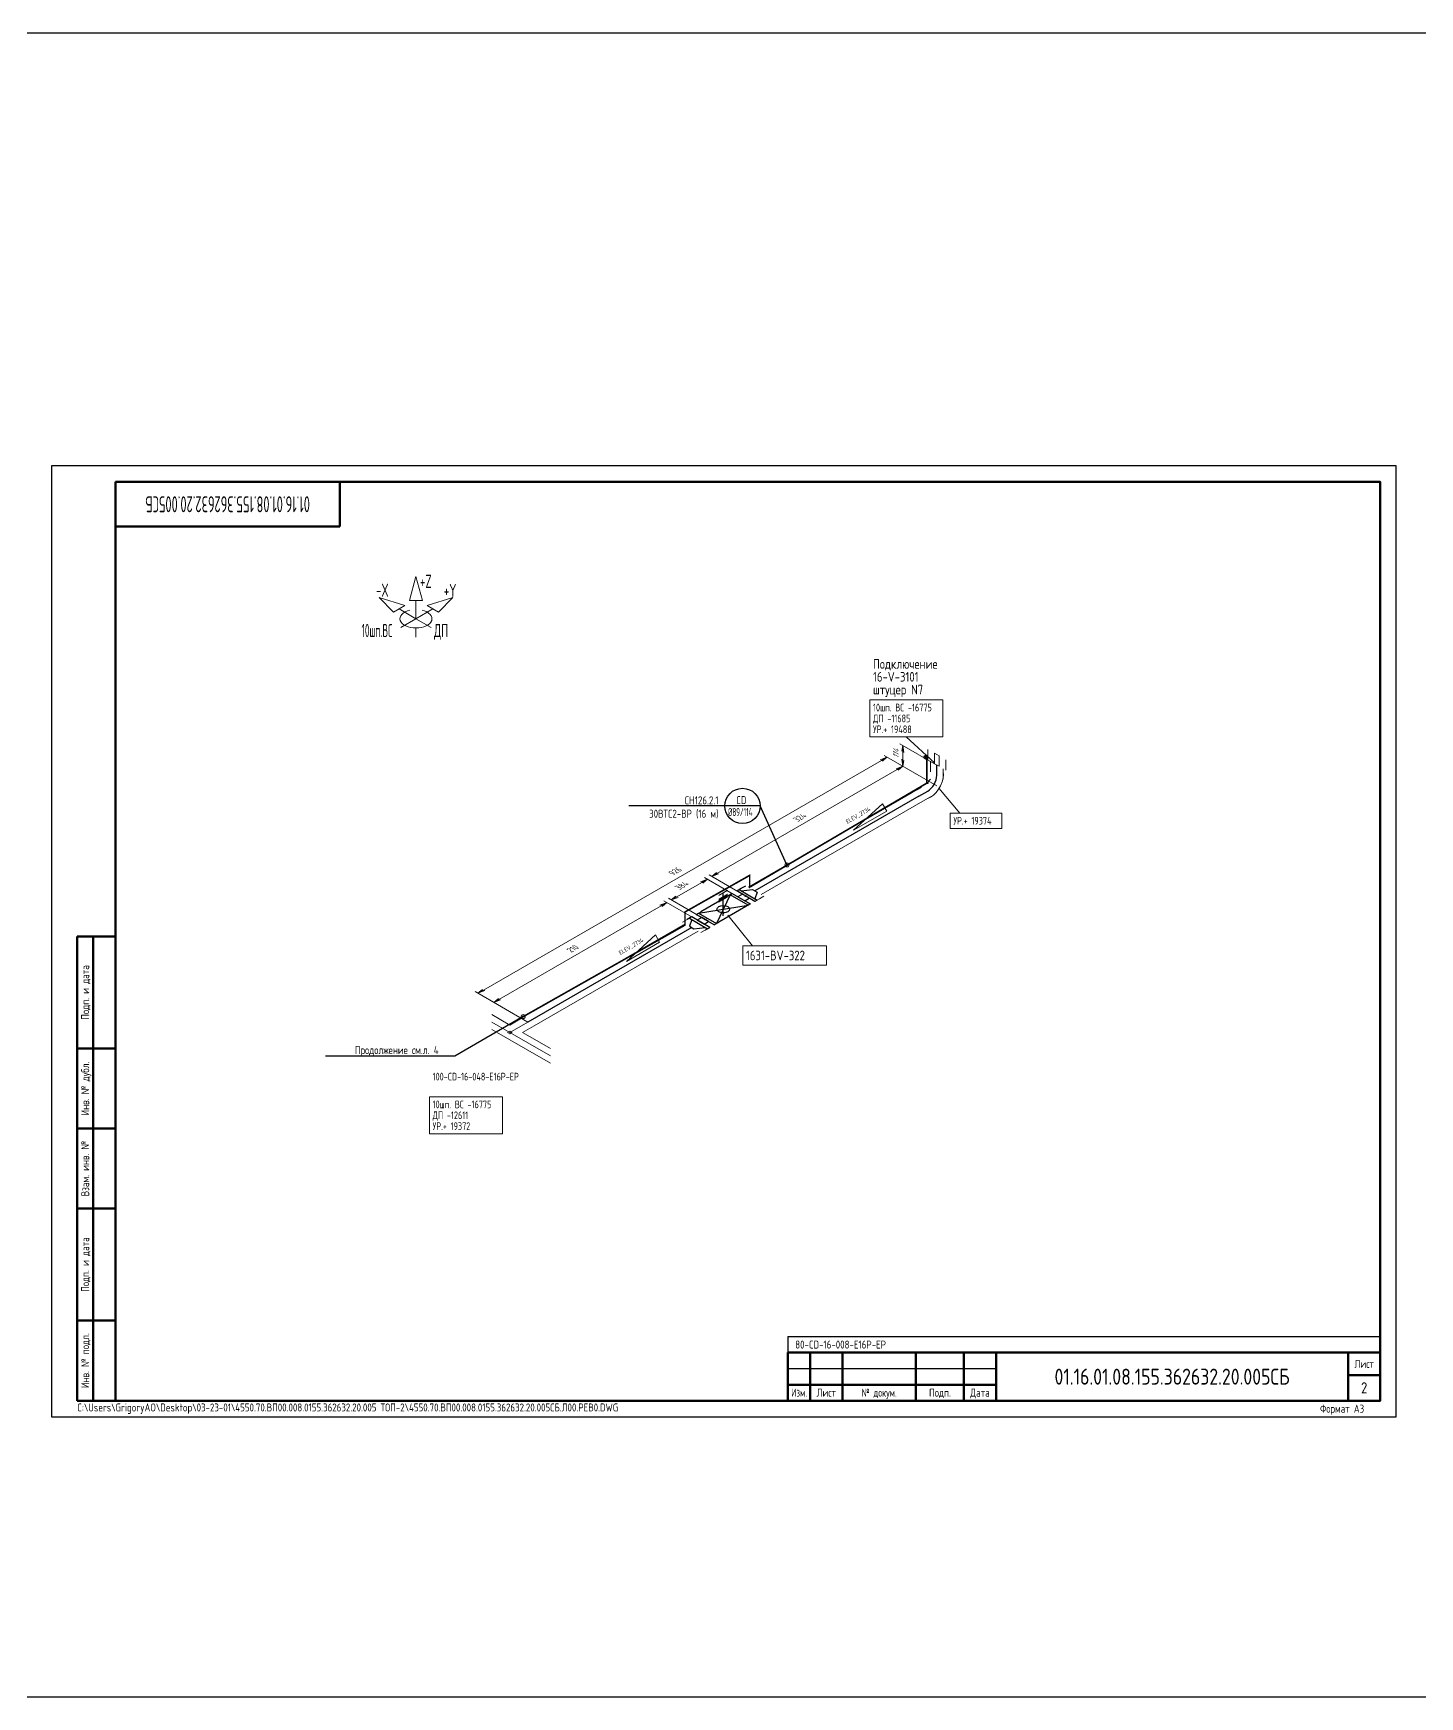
# Model space of a CAD drawing. Header units: millimetres. Extents: x 10051 to 26505, y 4675 to 5194.
# Drawn here: x 10588 to 11022, y 4675 to 5194 of the extents above; entities that cross this region are included whole.
import ezdxf
from ezdxf import colors
from ezdxf.entities.mleader import LeaderData, LeaderLine
from ezdxf.enums import TextEntityAlignment as Align
from ezdxf.math import Vec2, Vec3

# ---------------------------------------------------------------- set-up
doc = ezdxf.new("R2010")
doc.units = ezdxf.units.MM
doc.layers.get('0').update_dxf_attribs({"lineweight": 15})
for name, color, linetype, lineweight in [('--TEXT--', 150, 'Continuous', 25), ('_НС', 1, 'Continuous', 30), ('OFORMLENIE', 7, 'Continuous', 25), ('подложка', 252, 'Continuous', 9), ('Построение', 7, 'Continuous', 30), ('СН', 1, 'Continuous', 50)]:
    doc.layers.add(name, color=color, linetype=linetype, lineweight=lineweight)
doc.styles.add('GOST_2.304', font='CS_Gost2304.shx', dxfattribs={"height": 2.5})
doc.styles.add('GOST_2.304_07', font='CS_Gost2304.shx', dxfattribs={"width": 0.7})
doc.styles.add('GOST_2.304_09', font='CS_Gost2304.shx', dxfattribs={"width": 0.9})
doc.styles.add('Style-CS_Gost2304', font='CS_Gost2304.shx')
doc.styles.add('TNR_30', font='times.ttf', dxfattribs={"height": 3})

# ---------------------------------------------------------------- blocks, each defined once
blk = doc.blocks.new('*U5')
at = {"layer": 'СН'}
blk.add_hatch(color=256, dxfattribs=at).paths.add_polyline_path([(0.5, 0, 1), (-0.5, 0, 1)])
blk.add_circle((0, 0), 0.5, dxfattribs=at)
blk = doc.blocks.new('*U1752')
at = {"linetype": 'ByBlock', "lineweight": -2}
blk.add_lwpolyline([(420, 297), (0, 297), (0, 0), (420, 0)], close=True, dxfattribs=at)
at = {"linetype": 'ByBlock', "lineweight": 50}
blk.add_lwpolyline([(20, 292), (415, 292), (415, 5), (20, 5)], close=True, dxfattribs=at)
at = {"color": 0, "linetype": 'ByBlock', "lineweight": -2, "style": 'GOST_2.304'}
blk.add_text('Формат А3', height=2.5, dxfattribs=at).set_placement((410, 2.5), align=Align.MIDDLE_RIGHT)
at = {"linetype": 'ByBlock', "lineweight": -2, "insert": (8, 2.5), "char_height": 2.5, "attachment_point": 4, "style": 'GOST_2.304'}
blk.add_mtext('C:\\\\Users\\\\GrigoryAO\\\\Desktop\\\\03-23-01\\\\4550.70.ВП00.008.0155.362632.20.005 ТОП-2\\\\4550.70.ВП00.008.0155.362632.20.005СБ.Л00.РЕВ0.DWG', dxfattribs=at)
at = {"linetype": 'ByBlock', "lineweight": -2, "style": 'TNR_30'}
blk.add_attdef('ВЕРХНИЙ_НОМЕР_ЛИСТА', text='', height=3, dxfattribs=at).set_placement((410, 287), align=Align.MIDDLE_CENTER)
blk = doc.blocks.new('ST_2a_dyn')
at = {"linetype": 'ByBlock', "lineweight": 50, "extrusion": (0, 1, 0)}
for p, q in [((-185, 15), (0, 15)), ((-10, 8), (0, 8)), ((-185, 5), (-120, 5)), ((-185, 0), (0, 0))]:
    blk.add_line(p, q, dxfattribs=at)
at = {"linetype": 'ByBlock', "lineweight": 50, "extrusion": (1, 0, 0)}
for p, q in [((-185, 0), (-185, 15)), ((-178, 15), (-178, 0)), ((-168, 15), (-168, 0)), ((-145, 15), (-145, 0)), ((-130, 15), (-130, 0)), ((-120, 0), (-120, 15)), ((-10, 0), (-10, 15))]:
    blk.add_line(p, q, dxfattribs=at)
at = {"linetype": 'ByBlock', "lineweight": 50}
blk.add_line((0, 15), (0, 0), dxfattribs=at)
at = {"linetype": 'ByBlock', "lineweight": -2, "extrusion": (0, 1, 0)}
blk.add_line((-185, 10), (-120, 10), dxfattribs=at)
at = {"linetype": 'ByBlock', "lineweight": -2, "style": 'GOST_2.304'}
for s, p in [('Лист', (-5, 11.5)), ('Лист', (-173, 2.5)), ('Подп.', (-137.5, 2.5)), ('Дата', (-125, 2.5))]:
    blk.add_text(s, height=2.5, dxfattribs=at).set_placement(p, align=Align.MIDDLE_CENTER)
at = {"linetype": 'ByBlock', "lineweight": -2, "width": 0.9}
for s, style, p in [('Изм.', 'GOST_2.304', (-181.5, 2.5)), ('№ докум.', 'GOST_2.304_09', (-156.5, 2.5))]:
    blk.add_text(s, height=2.5, dxfattribs=dict(at, style=style)).set_placement(p, align=Align.MIDDLE_CENTER)
at = {"linetype": 'ByBlock', "lineweight": -2}
for tag, height, style, flags, p in [('ИЗМ_2', 2.5, 'GOST_2.304', 12, (-181.5, 12.5)), ('ЛИСТ_2', 2.5, 'GOST_2.304', 12, (-173, 12.5)), ('N_ДОК_2', 2.5, 'GOST_2.304_09', 12, (-156.5, 12.5)), ('ИЗМ_1', 2.5, 'GOST_2.304', 12, (-181.5, 7.5)), ('ЛИСТ_1', 2.5, 'GOST_2.304', 12, (-173, 7.5)), ('N_ДОК_1', 2.5, 'GOST_2.304_09', 12, (-156.5, 7.5)), ('ШИФР', 5, 'GOST_2.304', 4, (-65, 7.5)), ('LIST', 3.5, 'GOST_2.304', 4, (-5, 4))]:
    blk.add_attdef(tag, text='', height=height, dxfattribs=dict(at, style=style, flags=flags)).set_placement(p, align=Align.MIDDLE_CENTER)
at = {"linetype": 'ByBlock', "lineweight": -2, "style": 'GOST_2.304_07', "width": 0.7, "flags": 12}
for tag, p in [('ДАТА_2', (-125, 12.5)), ('ДАТА_1', (-125, 7.5))]:
    blk.add_attdef(tag, text='', height=2.5, dxfattribs=at).set_placement(p, align=Align.MIDDLE_CENTER)
blk = doc.blocks.new('ST_Top')
at = {"linetype": 'ByBlock', "lineweight": 50}
blk.add_line((70, 0), (70, -14), dxfattribs=at)
at = {"linetype": 'ByBlock', "lineweight": 50, "extrusion": (0, 1, 0)}
blk.add_line((0, -14), (70, -14), dxfattribs=at)
at = {"linetype": 'ByBlock', "lineweight": -2, "style": 'GOST_2.304', "width": 0.7, "flags": 4}
blk.add_attdef('ШИФР', text='', height=5, rotation=180, dxfattribs=at).set_placement((35, -7), align=Align.MIDDLE_CENTER)
blk = doc.blocks.new('ST_Left')
at = {"color": 2, "linetype": 'ByBlock', "lineweight": 50}
for p, q in [((8, 150), (8, 5)), ((20, 150), (8, 150)), ((13, 5), (13, 150)), ((8, 115), (20, 115)), ((8, 90), (20, 90)), ((20, 65), (8, 65)), ((20, 30), (8, 30)), ((8, 5), (20, 5))]:
    blk.add_line(p, q, dxfattribs=at)
at = {"color": 0, "linetype": 'ByBlock', "lineweight": -2, "style": 'GOST_2.304'}
for s, p in [('Подп. и дата', (10.5, 132.5)), ('Инв. № дубл.', (10.5, 102.5)), ('Взам. инв. №', (10.5, 77.5)), ('Подп. и дата', (10.5, 47.5)), ('Инв. № подл.', (10.5, 17.5))]:
    blk.add_text(s, height=2.5, rotation=90, dxfattribs=at).set_placement(p, align=Align.MIDDLE_CENTER)
at = {"color": 0, "linetype": 'ByBlock', "lineweight": -2, "style": 'GOST_2.304', "flags": 8}
for tag, p in [('ДУБЛ_ДАТА', (16.5, 141.25)), ('НОМЕР_ДУБЛ', (16.5, 102.5)), ('ВЗАМ_ИНВ', (16.5, 77.5)), ('ИНВ_ДАТА', (16.5, 56.25)), ('ИНВ_НОМЕР', (16.5, 17.5))]:
    blk.add_attdef(tag, text='', height=2.5, rotation=90, dxfattribs=at).set_placement(p, align=Align.MIDDLE_CENTER)
blk = doc.blocks.new('_DotSmall')
at = {"color": 0, "linetype": 'ByBlock', "const_width": 0.5}
blk.add_lwpolyline([(-0.0625, 0, 1), (0.0625, 0, 1)], format="xyb", close=True, dxfattribs=at)

msp = doc.modelspace()

# ---------------------------------------------------------------- hatches: boundary and pattern name
at = {"layer": 'подложка', "extrusion": (-0.707107, -0.408248, 0.57735)}
h = msp.add_hatch(color=256, dxfattribs=at)
edge = h.paths.add_edge_path()
edge.add_arc((1134.9, 6995.18), 1, 135, 495)
at = {"layer": 'подложка', "true_color": 0x000000, "extrusion": (5.55112e-17, -0.816497, -0.57735)}
h = msp.add_hatch(color=18, dxfattribs=at)
edge = h.paths.add_edge_path()
edge.add_arc((10742.95, -2612.87), 1, 135, 495)
at = {"layer": 'Построение', "ltscale": 0.3, "extrusion": (5.55112e-17, -0.816497, -0.57735)}
h = msp.add_hatch(color=256, dxfattribs=at)
edge = h.paths.add_edge_path()
edge.add_arc((10865.07, -2734.99), 1, 135, 495)
h = msp.add_hatch(color=256, dxfattribs=at)
edge = h.paths.add_edge_path()
edge.add_arc((10813.88, -2683.79), 1, 135, 495)
h = msp.add_hatch(color=256, dxfattribs=at)
edge = h.paths.add_edge_path()
edge.add_arc((10794.15, -2664.06), 1, 135, 495)

# ---------------------------------------------------------------- linework, layer by layer
at = {"layer": '--TEXT--'}
msp.add_circle((10810.02, 4952.95, 185.08), 5.51, dxfattribs=at)
at = {"layer": '_НС', "linetype": 'Continuous', "lineweight": 30, "const_width": 0.5}
msp.add_lwpolyline([(10741.52, 4887.14), (10792.06, 4915.74), (10792.06, 4919.83), (10812.26, 4931.27), (10812.26, 4927.58), (10867.6, 4960.08), (10867.6, 4968.32)], dxfattribs=at)
at = {"layer": 'OFORMLENIE'}
for q in [(11009.26, 4787.19), (10824.21, 4782.19)]:
    msp.add_line((10824.21, 4787.19), q, dxfattribs=at)
at = {"layer": 'подложка'}
for p, q in [((10708.03, 5011.43, -4.87), (10702.73, 5014.5, -4.87)), ((10708.03, 5011.43, -4.87), (10708.03, 5017.15, -4.87)), ((10708.03, 5011.43, -4.87), (10713.34, 5014.5, -4.87)), ((10708.03, 5011.43, -4.87), (10703.26, 5008.68, -4.87)), ((10708.03, 5011.43, -4.87), (10712.81, 5008.68, -4.87)), ((10708.03, 5005.72, -4.87), (10708.03, 5008.58, -4.87)), ((10869.97, 4966.41, 154.73), (10861.19, 4974.49, 154.73)), ((10869.97, 4966.41, 154.73), (10861.19, 4974.49, 154.73)), ((10871.36, 4958.46, 150.13), (10877.92, 4950.7, 150.13)), ((10871.36, 4958.46, 150.13), (10877.92, 4950.7, 150.13)), ((10853.73, 4953.66, 166.74), (10844.67, 4945.35, 166.74)), ((10855.07, 4951.35, 166.74), (10853.73, 4953.66, 166.74)), ((10844.67, 4945.35, 166.74), (10855.07, 4951.35, 166.74)), ((10805.46, 4918.89, 204.59), (10813.11, 4909.23, 204.59)), ((10805.46, 4918.89, 204.59), (10813.11, 4909.23, 204.59)), ((10782.81, 4912.71, 224.65), (10773.75, 4904.4, 224.65)), ((10773.75, 4904.4, 224.65), (10784.14, 4910.4, 224.65)), ((10784.14, 4910.4, 224.65), (10782.81, 4912.71, 224.65))]:
    msp.add_line(p, q, dxfattribs=at)
at = {"layer": 'подложка', "extrusion": (0, 0.816497, 0.57735)}
for p, q in [((10855.15, 4968.21, 137.43), (10853.03, 4967.39, 138.58)), ((10855.15, 4968.21, 137.43), (10853.39, 4967.19, 138.87)), ((10855.15, 4968.21, 137.43), (10853.74, 4966.98, 139.16)), ((10860.1, 4965.35, 141.47), (10857.98, 4964.53, 142.63)), ((10860.1, 4965.35, 141.47), (10858.34, 4964.33, 142.91)), ((10860.1, 4965.35, 141.47), (10858.69, 4964.12, 143.2)), ((10799.04, 4930.09, 191.33), (10796.92, 4929.28, 192.48)), ((10799.04, 4930.09, 191.33), (10797.27, 4929.07, 192.77)), ((10799.04, 4930.09, 191.33), (10797.63, 4928.87, 193.06)), ((10786.36, 4922.77, 201.68), (10784.24, 4921.95, 202.84)), ((10786.36, 4922.77, 201.68), (10784.59, 4921.75, 203.13)), ((10786.36, 4922.77, 201.68), (10784.94, 4921.55, 203.42))]:
    msp.add_line(p, q, dxfattribs=at)
at = {"layer": 'подложка', "extrusion": (-5.55112e-17, 0.816497, 0.57735)}
for p, q in [((10870.71, 4959.22, 150.13), (10854.27, 4968.72, 136.71)), ((10729.16, 4895.46, 240.3), (10853.39, 4967.19, 138.87)), ((10802.22, 4931.93, 188.73), (10858.34, 4964.33, 142.91)), ((10870.71, 4959.22, 150.13), (10859.22, 4965.86, 140.75)), ((10863.07, 4957.12, 153.1), (10811.88, 4927.57, 194.9)), ((10863.07, 4957.12, 153.1), (10865.89, 4958.75, 150.8)), ((10867.07, 4954.82, 156.37), (10815.88, 4925.26, 198.17)), ((10867.07, 4954.82, 156.37), (10869.89, 4956.44, 154.06)), ((10811.06, 4924.78, 198.84), (10799.57, 4931.42, 189.46)), ((10789.54, 4924.61, 199.09), (10797.27, 4929.07, 192.77)), ((10809.65, 4923.97, 199.99), (10798.16, 4930.6, 190.61)), ((10734.11, 4892.61, 244.34), (10784.59, 4921.75, 203.13)), ((10796.97, 4916.65, 210.34), (10785.47, 4923.28, 200.96)), ((10798.37, 4917.46, 209.19), (10786.88, 4924.1, 199.81)), ((10813.89, 4923.15, 201.15), (10815.3, 4923.97, 199.99)), ((10815.3, 4923.97, 199.99), (10816.7, 4924.78, 198.85)), ((10792.15, 4916.17, 211.01), (10740.95, 4886.62, 252.81)), ((10792.72, 4917.46, 209.19), (10791.32, 4916.65, 210.34)), ((10795.55, 4919.09, 206.88), (10796.96, 4919.91, 205.73)), ((10796.15, 4913.87, 214.28), (10744.95, 4884.31, 256.08)), ((10798.38, 4914.2, 213.81), (10796.98, 4913.39, 214.95)), ((10742.95, 4885.46, 254.45), (10726.51, 4894.95, 241.02)), ((10742.95, 4885.46, 254.45), (10731.46, 4892.1, 245.07)), ((10731.68, 4887.77, 256.08), (10737.31, 4884.52, 260.68)), ((10740.95, 4886.62, 252.81), (10737.31, 4884.52, 255.78)), ((10744.95, 4884.31, 256.08), (10741.31, 4882.21, 259.05)), ((10731.68, 4883.15, 252.81), (10737.31, 4879.9, 257.42)), ((10742.95, 4876.64, 262.02), (10737.31, 4879.9, 257.42)), ((10742.95, 4881.26, 265.29), (10741.31, 4882.21, 263.95)), ((10742.95, 4881.26, 265.29), (10750, 4877.19, 271.04)), ((10742.95, 4876.64, 262.02), (10750, 4872.57, 267.77))]:
    msp.add_line(p, q, dxfattribs=at)
at = {"layer": 'подложка', "extrusion": (-0.707107, -0.408248, 0.57735)}
for p, q in [((10870.71, 4965.73, 154.73), (10859.22, 4972.37, 145.35)), ((10860.1, 4971.86, 146.07), (10859.75, 4970.02, 144.34)), ((10860.1, 4965.35, 141.47), (10859.75, 4967.59, 142.63)), ((10860.1, 4971.86, 146.07), (10860.1, 4969.82, 144.63)), ((10860.1, 4971.86, 146.07), (10860.46, 4969.61, 144.92)), ((10860.1, 4967.39, 142.91), (10860.1, 4969.82, 144.63)), ((10860.1, 4965.35, 141.47), (10860.1, 4967.39, 142.91)), ((10870.71, 4959.22, 150.13), (10859.22, 4965.86, 140.75)), ((10860.1, 4965.35, 141.47), (10860.46, 4967.19, 143.2))]:
    msp.add_line(p, q, dxfattribs=at)
at = {"layer": 'подложка', "extrusion": (0.707107, 0.408248, -0.57735)}
for p, q in [((10867.88, 4967.37, 152.42), (10867.88, 4970.62, 154.72)), ((10873.54, 4964.1, 157.04), (10873.54, 4967.35, 159.34)), ((10868.71, 4966.89, 153.1), (10868.71, 4963.63, 150.8)), ((10872.71, 4964.58, 156.37), (10872.71, 4961.32, 154.06))]:
    msp.add_line(p, q, dxfattribs=at)
at = {"layer": 'подложка', "extrusion": (-0.707107, 0.408248, -0.57735)}
for p, q in [((10872.8, 4962.69, 150.02), (10872.7, 4961.61, 149.38)), ((10872.71, 4963.63, 150.8), (10872.8, 4962.69, 150.02)), ((10870.5, 4957.14, 148.92), (10869.64, 4956.31, 149.38)), ((10871.27, 4958.15, 148.68), (10870.5, 4957.14, 148.92)), ((10871.92, 4959.27, 148.68), (10871.27, 4958.15, 148.68)), ((10872.41, 4960.45, 148.92), (10871.92, 4959.27, 148.68)), ((10872.7, 4961.61, 149.38), (10872.41, 4960.45, 148.92)), ((10868.76, 4955.68, 150.02), (10867.89, 4955.29, 150.8)), ((10869.64, 4956.31, 149.38), (10868.76, 4955.68, 150.02))]:
    msp.add_line(p, q, dxfattribs=at)
at = {"layer": 'подложка', "extrusion": (0.707107, -0.408248, 0.57735)}
for p, q in [((10868.1, 4960.55, 154.26), (10867.89, 4959.91, 154.06)), ((10868.26, 4960.82, 154.26), (10868.1, 4960.55, 154.26)), ((10868.71, 4961.32, 154.06), (10868.26, 4960.82, 154.26))]:
    msp.add_line(p, q, dxfattribs=at)
at = {"layer": 'подложка', "extrusion": (-4.44089e-17, 0.816497, 0.57735)}
for p, q in [((10800.45, 4930.91, 190.18), (10801.87, 4932.13, 188.44)), ((10800.45, 4930.91, 190.18), (10802.22, 4931.93, 188.73)), ((10800.45, 4930.91, 190.18), (10802.57, 4931.72, 189.02)), ((10787.77, 4923.58, 200.53), (10789.18, 4924.81, 198.8)), ((10787.77, 4923.58, 200.53), (10789.54, 4924.61, 199.09)), ((10787.77, 4923.58, 200.53), (10789.89, 4924.4, 199.38)), ((10727.39, 4894.44, 241.75), (10728.81, 4895.67, 240.01)), ((10727.39, 4894.44, 241.75), (10729.16, 4895.46, 240.3)), ((10727.39, 4894.44, 241.75), (10729.51, 4895.26, 240.59)), ((10732.34, 4891.58, 245.79), (10733.76, 4892.81, 244.06)), ((10732.34, 4891.58, 245.79), (10734.11, 4892.61, 244.34)), ((10732.34, 4891.58, 245.79), (10734.46, 4892.4, 244.63))]:
    msp.add_line(p, q, dxfattribs=at)
at = {"layer": 'подложка', "extrusion": (-5.55112e-17, 0.816497, 0.57735), "elevation": 4135.87}
for points in [[(-10731.68, -2612.87), (-10737.31, -2607.23)], [(-10737.31, -2607.23), (-10742.95, -2612.87)], [(-10742.95, -2601.59), (-10737.31, -2607.23)], [(-10742.95, -2601.59), (-10750, -2594.55)]]:
    msp.add_lwpolyline(points, dxfattribs=at)
at = {"layer": 'подложка'}
msp.add_ellipse((10708.03, 5011.43, -4.87), major_axis=(-5, 0), ratio=0.57735, start_param=5.105088, end_param=10.602875, dxfattribs=at)
for points in [[(10708.03, 5024.65, -4.87), (10706.03, 5017.15, -4.87), (10710.03, 5017.15, -4.87)], [(10696.54, 5018.07, -4.87), (10704.5, 5015.52, -4.87), (10700.96, 5013.47, -4.87)], [(10719.53, 5018.07, -4.87), (10711.57, 5015.52, -4.87), (10715.11, 5013.47, -4.87)], [(10849.8, 4986.09, 154.73), (10872.58, 4986.09, 154.73), (10872.58, 4974.49, 154.73), (10849.8, 4974.49, 154.73)], [(10870.01, 4969.39, 156.46), (10870.01, 4966.14, 154.16), (10871.42, 4965.33, 155.31), (10871.42, 4968.58, 157.61)], [(10874.91, 4950.73, 150.13), (10890.98, 4950.73, 150.13), (10890.98, 4945.93, 150.13), (10874.91, 4945.93, 150.13)], [(10810.11, 4909.26, 204.59), (10836.26, 4909.26, 204.59), (10836.26, 4903.26, 204.59), (10810.11, 4903.26, 204.59)], [(10738.02, 4882.21, 259.05), (10737.31, 4882.61, 258.47), (10736.61, 4882.21, 259.05), (10737.31, 4881.8, 259.63)], [(10712.23, 4862.13, 254.45), (10735.01, 4862.13, 254.45), (10735.01, 4850.53, 254.45), (10712.23, 4850.53, 254.45)]]:
    msp.add_3dface(points, dxfattribs=at)
at = {"layer": 'Построение', "color": 3}
msp.add_lwpolyline([(10050.53, 4674.72), (26505.36, 4674.72), (26505.36, 5194.3), (10050.53, 5194.3)], close=True, dxfattribs=at)
at = {"layer": 'Построение', "ltscale": 0.3, "extrusion": (0.707107, -0.408248, 0.57735), "elevation": 5748.84}
msp.add_lwpolyline([(9727.35, -3878.35, 0.414227), (9732.99, -3878.35)], format="xyb", dxfattribs=at)
for points in [[(9732.99, -3878.35), (9735.81, -3875.53)], [(9724.53, -3875.53), (9727.35, -3878.35)]]:
    msp.add_lwpolyline(points, dxfattribs=at)
at = {"layer": 'Построение', "ltscale": 0.3, "extrusion": (-5.55112e-17, 0.816497, 0.57735), "elevation": 4135.87}
for points in [[(-10865.07, -2734.99), (-10813.88, -2683.79)], [(-10808.23, -2683.8), (-10809.64, -2685.22)], [(-10809.64, -2685.22), (-10811.05, -2686.62)], [(-10809.65, -2683.79), (-10813.17, -2684.5)], [(-10813.17, -2684.5), (-10814.58, -2683.09)], [(-10814.58, -2683.09), (-10813.88, -2679.57)], [(-10796.26, -2671.82), (-10811.76, -2676.04)], [(-10805.41, -2680.98), (-10796.96, -2672.54)], [(-10806.13, -2681.68), (-10801.9, -2666.18)], [(-10811.06, -2675.32), (-10802.62, -2666.88)], [(-10806.82, -2682.39), (-10805.41, -2680.98)], [(-10812.48, -2676.74), (-10811.06, -2675.32)], [(-10794.14, -2669.71), (-10792.72, -2668.3)], [(-10794.15, -2668.29), (-10793.44, -2664.77)], [(-10793.44, -2664.77), (-10794.85, -2663.36)], [(-10801.2, -2665.46), (-10802.62, -2666.88)], [(-10794.15, -2664.06), (-10742.95, -2612.87)], [(-10794.85, -2663.36), (-10798.37, -2664.06)], [(-10799.79, -2664.05), (-10798.38, -2662.64)]]:
    msp.add_lwpolyline(points, dxfattribs=at)
at = {"layer": 'Построение', "ltscale": 0.3, "extrusion": (-0.707107, 0.408248, -0.57735), "elevation": -5748.84}
msp.add_lwpolyline([(-9661.7, -3816.24), (-9667.71, -3810.23)], dxfattribs=at)
at = {"layer": 'Построение', "ltscale": 0.3}
for points, elevation in [([(10811.41, 4924.78), (10810.7, 4924.78)], 198.84), ([(10798.73, 4917.46), (10798.02, 4917.46)], 209.19)]:
    msp.add_lwpolyline(points, dxfattribs=dict(at, elevation=elevation))
at = {"layer": 'Построение', "ltscale": 0.3, "extrusion": (5.55112e-17, -0.816497, -0.57735), "elevation": -4135.87}
for points in [[(10811.06, -2681.33), (10811.06, -2680.62)], [(10798.37, -2668.65), (10798.37, -2667.94)]]:
    msp.add_lwpolyline(points, dxfattribs=at)
at = {"layer": 'Построение', "ltscale": 0.3, "extrusion": (-5.55112e-17, 0.816497, 0.57735)}
msp.add_circle((-10804.01, -2673.93, 4135.87), 1.99, dxfattribs=at)
at = {"layer": 'Построение', "ltscale": 0.3, "extrusion": (-0.707107, 0.408248, -0.57735)}
msp.add_point((10804.04, 4919.45, 203.66), dxfattribs=at)
at = {"layer": 'Построение', "ltscale": 0.3, "extrusion": (0.707107, -0.408248, 0.57735)}
msp.add_solid([(9669.48, -3811.29, 5748.84), (9666.65, -3808.46, 5748.84), (9669.13, -3811.64, 5748.84), (9666.3, -3808.81, 5748.84)], dxfattribs=at)
at = {"layer": 'Построение', "ltscale": 0.3, "extrusion": (-0.707107, 0.408248, -0.57735)}
msp.add_solid([(-9667.36, -3813.41, -5748.84), (-9664.53, -3810.58, -5748.84), (-9668.42, -3812.35, -5748.84), (-9665.59, -3809.52, -5748.84)], dxfattribs=at)
at = {"layer": 'Построение', "ltscale": 0.3}
for points in [[(10808.24, 4926.41, 196.54), (10808.94, 4926.82, 195.96), (10814.58, 4923.56, 200.56), (10813.88, 4923.16, 201.14)], [(10806.13, 4925.19, 198.26), (10806.83, 4925.6, 197.69), (10812.47, 4922.34, 202.29), (10811.76, 4921.94, 202.86)], [(10810.71, 4923.36, 200.85), (10812.11, 4924.17, 199.7), (10810, 4925.39, 197.97), (10808.59, 4924.58, 199.12)], [(10794.15, 4918.27, 208.04), (10793.44, 4917.87, 208.62), (10799.08, 4914.61, 213.22), (10799.78, 4915.02, 212.64)], [(10795.56, 4919.09, 206.89), (10796.26, 4919.5, 206.32), (10801.9, 4916.24, 210.92), (10801.19, 4915.83, 211.49)], [(10798.02, 4916.04, 211.21), (10799.43, 4916.85, 210.06), (10797.32, 4918.07, 208.33), (10795.91, 4917.26, 209.48)]]:
    msp.add_3dface(points, dxfattribs=at)

# ---------------------------------------------------------------- block references
at = {"layer": 'OFORMLENIE'}
for name in ['*U1752', 'ST_Left']:
    msp.add_blockref(name, (10594.21, 4762.19), dxfattribs=at)
ref = msp.add_blockref('ST_Top', (10614.21, 5054.19), dxfattribs=at)
ref.add_attrib('ШИФР', '01.16.01.08.155.362632.20.005СБ', dxfattribs={"layer": '0', "linetype": 'ByBlock', "lineweight": -2, "height": 5, "rotation": 180, "style": 'GOST_2.304', "width": 0.7}).set_placement((10649.21, 5047.19), align=Align.MIDDLE_CENTER)
ref = msp.add_blockref('ST_2a_dyn', (11009.21, 4767.19), dxfattribs=at)
ref.add_attrib('LIST', '2', dxfattribs={"layer": '0', "linetype": 'ByBlock', "lineweight": -2, "height": 3.5, "style": 'GOST_2.304'}).set_placement((11004.21, 4771.19), align=Align.MIDDLE_CENTER)
ref.add_attrib('ШИФР', '01.16.01.08.155.362632.20.005СБ', dxfattribs={"layer": '0', "linetype": 'ByBlock', "lineweight": -2, "height": 5, "style": 'GOST_2.304'}).set_placement((10944.21, 4774.69), align=Align.MIDDLE_CENTER)
at = {"layer": 'СН'}
msp.add_blockref('*U5', (10867.34, 4968.18), dxfattribs=at)

# ---------------------------------------------------------------- texts
at = {"layer": '--TEXT--', "style": 'GOST_2.304', "width": 0.65}
msp.add_text('%%C89/114', height=2.5, rotation=360, dxfattribs=at).set_placement((10805.5, 4949.81, 185.08))
at = {"layer": '--TEXT--', "style": 'GOST_2.304'}
msp.add_text('CD', height=2.5, rotation=360, dxfattribs=at).set_placement((10808.05, 4953.52, 185.08))
at = {"layer": 'OFORMLENIE', "style": 'GOST_2.304'}
msp.add_text('80-CD-16-008-E16P-EP', height=2.5, dxfattribs=at).set_placement((10826.49, 4784.71), align=Align.MIDDLE_LEFT)
at = {"layer": 'подложка', "style": 'Style-CS_Gost2304'}
for s, width, p in [('+Z', 0.75, (10709.28, 5025.18, -4.87)), ('-X', 0.75, (10695.53, 5022.43, -4.87)), ('10шп.ВС', 0.628788, (10691.03, 5009.81, -4.87)), ('ДП', 0.75, (10713.66, 5009.81, -4.87))]:
    msp.add_text(s, height=4.125, dxfattribs=dict(at, width=width)).set_placement(p, align=Align.TOP_LEFT)
at = {"layer": 'подложка', "style": 'Style-CS_Gost2304', "width": 0.75}
msp.add_text('+Y', height=4.125, dxfattribs=at).set_placement((10720.66, 5022.31, -4.87), align=Align.TOP_RIGHT)
at = {"layer": 'подложка', "style": 'Style-CS_Gost2304'}
for s, p in [('Подключение', (10850.8, 4997.29, 154.73)), ('16-V-3101', (10850.8, 4993.29, 154.73)), ('штуцер N7', (10850.8, 4989.29, 154.73)), ('1631-BV-322', (10811.11, 4906.26, 204.59))]:
    msp.add_text(s, height=3, rotation=360, dxfattribs=at).set_placement(p, align=Align.MIDDLE_LEFT)
at = {"layer": 'подложка', "style": 'Style-CS_Gost2304', "width": 0.875}
for s, p in [('10шп. ВС -16775', (10850.8, 4983.69, 154.73)), ('ДП -11685', (10850.8, 4980.29, 154.73)), ('УР.+ 19488', (10850.8, 4976.89, 154.73)), ('УР.+ 19374', (10875.91, 4948.33, 150.13)), ('100-CD-16-048-E16P-EP', (10713.23, 4868.41, 254.45)), ('10шп. ВС -16775', (10713.23, 4859.73, 254.45)), ('ДП -12611', (10713.23, 4856.33, 254.45)), ('УР.+ 19372', (10713.23, 4852.93, 254.45))]:
    msp.add_text(s, height=2.4, rotation=360, dxfattribs=at).set_placement(p, align=Align.MIDDLE_LEFT)
at = {"layer": 'подложка', "extrusion": (-0.707107, -0.408248, 0.57735), "style": 'GOST_2.304'}
msp.add_text('114', height=2.5, rotation=135, dxfattribs=at).set_placement((1127.15, 6979.07, -9624.67))
at = {"layer": 'подложка', "extrusion": (-5.55112e-17, 0.816497, 0.57735), "style": 'GOST_2.304'}
for s, p in [('324', (-10827.26, -2721.04, 4135.87)), ('926', (-10788.34, -2692.02, 4135.87)), ('384', (-10790.38, -2684.17, 4135.87)), ('210', (-10756.54, -2650.32, 4135.87))]:
    msp.add_text(s, height=2.5, rotation=225, dxfattribs=at).set_placement(p)
at = {"layer": 'подложка', "style": 'Style-CS_Gost2304'}
for p in [(10846.15, 4950.05, 166.74), (10775.22, 4909.1, 224.65)]:
    msp.add_attdef('ELEV_2734', text='0.3%', height=1.333, rotation=30, dxfattribs=at).set_placement(p, align=Align.MIDDLE_CENTER)

# ---------------------------------------------------------------- leaders
at = {"layer": '--TEXT--'}
ml = msp.add_multileader_mtext('Standard', dxfattribs=at)
ml.set_content('СН126.2.1\\P30ВТС2-ВР (16 м)', color=256, style='GOST_2.304')
ml.set_leader_properties()
ml.set_arrow_properties(name='DOTSMALL')
ml.build(insert=Vec2(0, 0))
ml.multileader.update_dxf_attribs({"text_left_attachment_type": 6, "text_right_attachment_type": 6, "dogleg_length": 0.36, "arrow_head_size": 2.5})
ctx = ml.context
ctx.base_point, ctx.char_height, ctx.arrow_head_size, ctx.plane_origin = Vec3(10773.58, 4952.95, 185.08), 2.5, 2.5, Vec3(10812.6, 4978.54, 185.08)
ctx.left_attachment, ctx.right_attachment, ctx.text_align_type = 6, 6, 2
notes = []
notes.append((ctx, [(0, (1, 1, 0), (10815.53, 4952.95, 185.08), (-1, 0), 11.02, [(0, [(10823.91, 4934.51, 185.08)], 0, [])])]))
ctx.mtext.insert, ctx.mtext.defined_height, ctx.mtext.alignment, ctx.mtext.flow_direction = Vec3(10802.52, 4955.95, 185.08), 0.0309, 3, 5
ml = msp.add_multileader_mtext('Standard', dxfattribs=at)
ml.set_content('Продолжение см.л. 4', color=256, style='GOST_2.304')
ml.set_leader_properties()
ml.set_arrow_properties(name='DOTSMALL')
ml.build(insert=Vec2(0, 0))
ml.multileader.update_dxf_attribs({"text_left_attachment_type": 6, "text_right_attachment_type": 6, "dogleg_length": 0.36, "arrow_head_size": 2.5})
ctx = ml.context
ctx.base_point, ctx.char_height, ctx.arrow_head_size, ctx.plane_origin = Vec3(10681.26, 4874.83), 2.5, 2.5, Vec3(10735.79, 4899.56)
ctx.left_attachment, ctx.right_attachment, ctx.text_align_type = 6, 6, 2
notes.append((ctx, [(0, (1, 1, 0), (10720.14, 4874.83), (-1, 0), 3.06, [(0, [(10741.52, 4887.14)], 0, [])])]))
ctx.mtext.insert, ctx.mtext.defined_height, ctx.mtext.alignment, ctx.mtext.flow_direction = Vec3(10715.08, 4877.95), 0.0309, 3, 5
for ctx, leaders in notes:
    for number, flags, end, landing, length, lines in leaders:
        leader = LeaderData()
        leader.index, (leader.has_last_leader_line, leader.has_dogleg_vector, leader.attachment_direction) = number, flags
        leader.last_leader_point, leader.dogleg_vector, leader.dogleg_length = Vec3(end), Vec3(landing), length
        for number, points, colour, breaks in lines:
            line = LeaderLine()
            line.index, line.vertices, line.color, line.breaks = number, Vec3.list(points), colors.encode_raw_color(colour), breaks
            leader.lines.append(line)
        ctx.leaders.append(leader)

doc.saveas('drawing.dxf')
